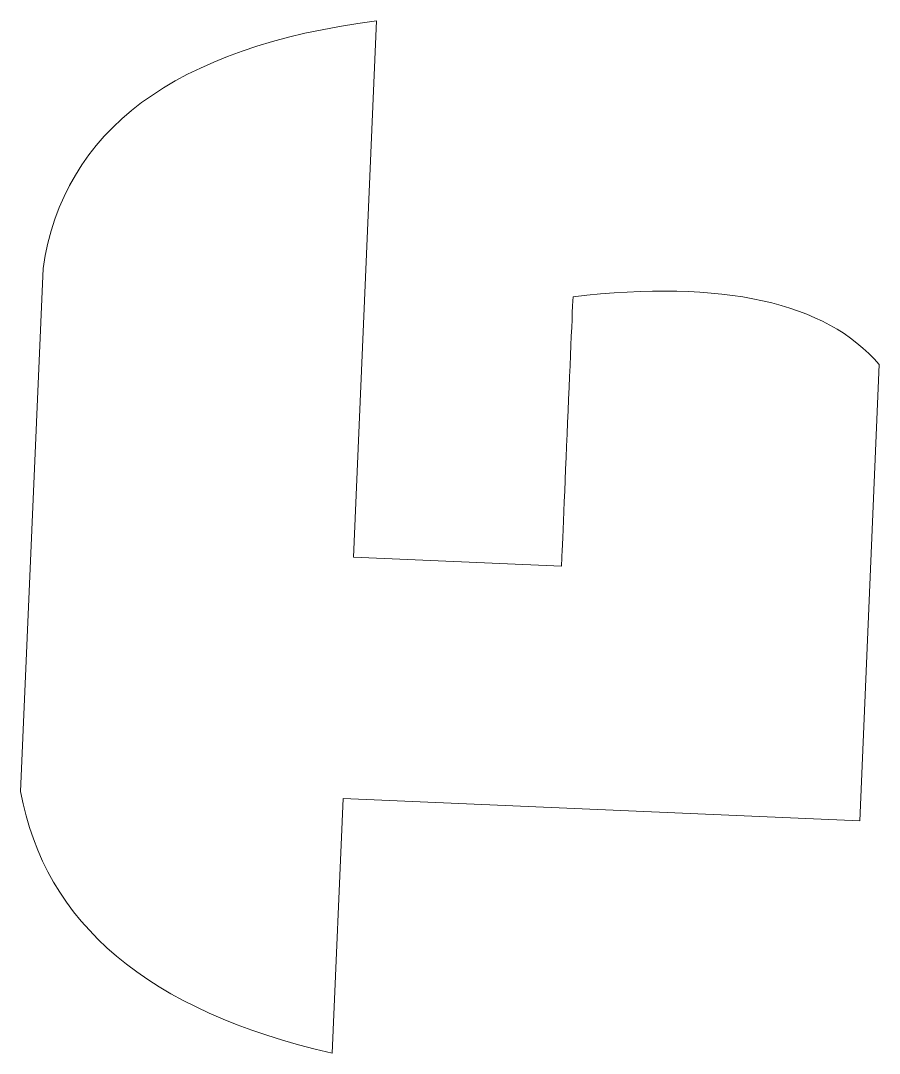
# Model space of a CAD drawing. Header units: millimetres. Extents: x 3349.5 to 3363.1, y 1510.3 to 1526.7.
import ezdxf

# ---------------------------------------------------------------- set-up
doc = ezdxf.new("R2010")
doc.units = ezdxf.units.MM

msp = doc.modelspace()

# ---------------------------------------------------------------- linework, layer by layer
at = {"lineweight": 20}
for points in [[(3355.154, 1526.683), (3351.945, 1526.258), (3350.18, 1524.945), (3349.858, 1522.745)], [(3349.858, 1522.745), (3349.858, 1522.745), (3349.501, 1514.428), (3349.501, 1514.428)], [(3363.144, 1521.214), (3362.291, 1522.209), (3360.668, 1522.569), (3358.277, 1522.294)], [(3354.45, 1510.264), (3351.531, 1510.938), (3349.881, 1512.326), (3349.501, 1514.428)]]:
    msp.add_open_spline(points, degree=3, dxfattribs=at)
for points, knots in [([(3355.154, 1526.683), (3355.154, 1526.683), (3354.788, 1518.154), (3354.788, 1518.154), (3354.788, 1518.154), (3354.788, 1518.154), (3358.094, 1518.012), (3358.094, 1518.012), (3358.094, 1518.012), (3358.094, 1518.012), (3358.25, 1521.673), (3358.277, 1522.294)], [0, 0, 0, 0, 0.25, 0.25, 0.25, 0.25, 0.5, 0.5, 0.5, 0.5, 0.9575374, 0.9575374, 0.9575374, 0.9575374]), ([(3354.45, 1510.264), (3354.45, 1510.264), (3354.624, 1514.315), (3354.624, 1514.315), (3354.624, 1514.315), (3354.624, 1514.315), (3362.833, 1513.963), (3362.833, 1513.963), (3362.833, 1513.963), (3362.833, 1513.963), (3363.144, 1521.214), (3363.144, 1521.214)], [0, 0, 0, 0, 0.25, 0.25, 0.25, 0.25, 0.5, 0.5, 0.5, 0.5, 1, 1, 1, 1])]:
    msp.add_open_spline(points, degree=3, knots=knots, dxfattribs=at)

doc.saveas('drawing.dxf')
